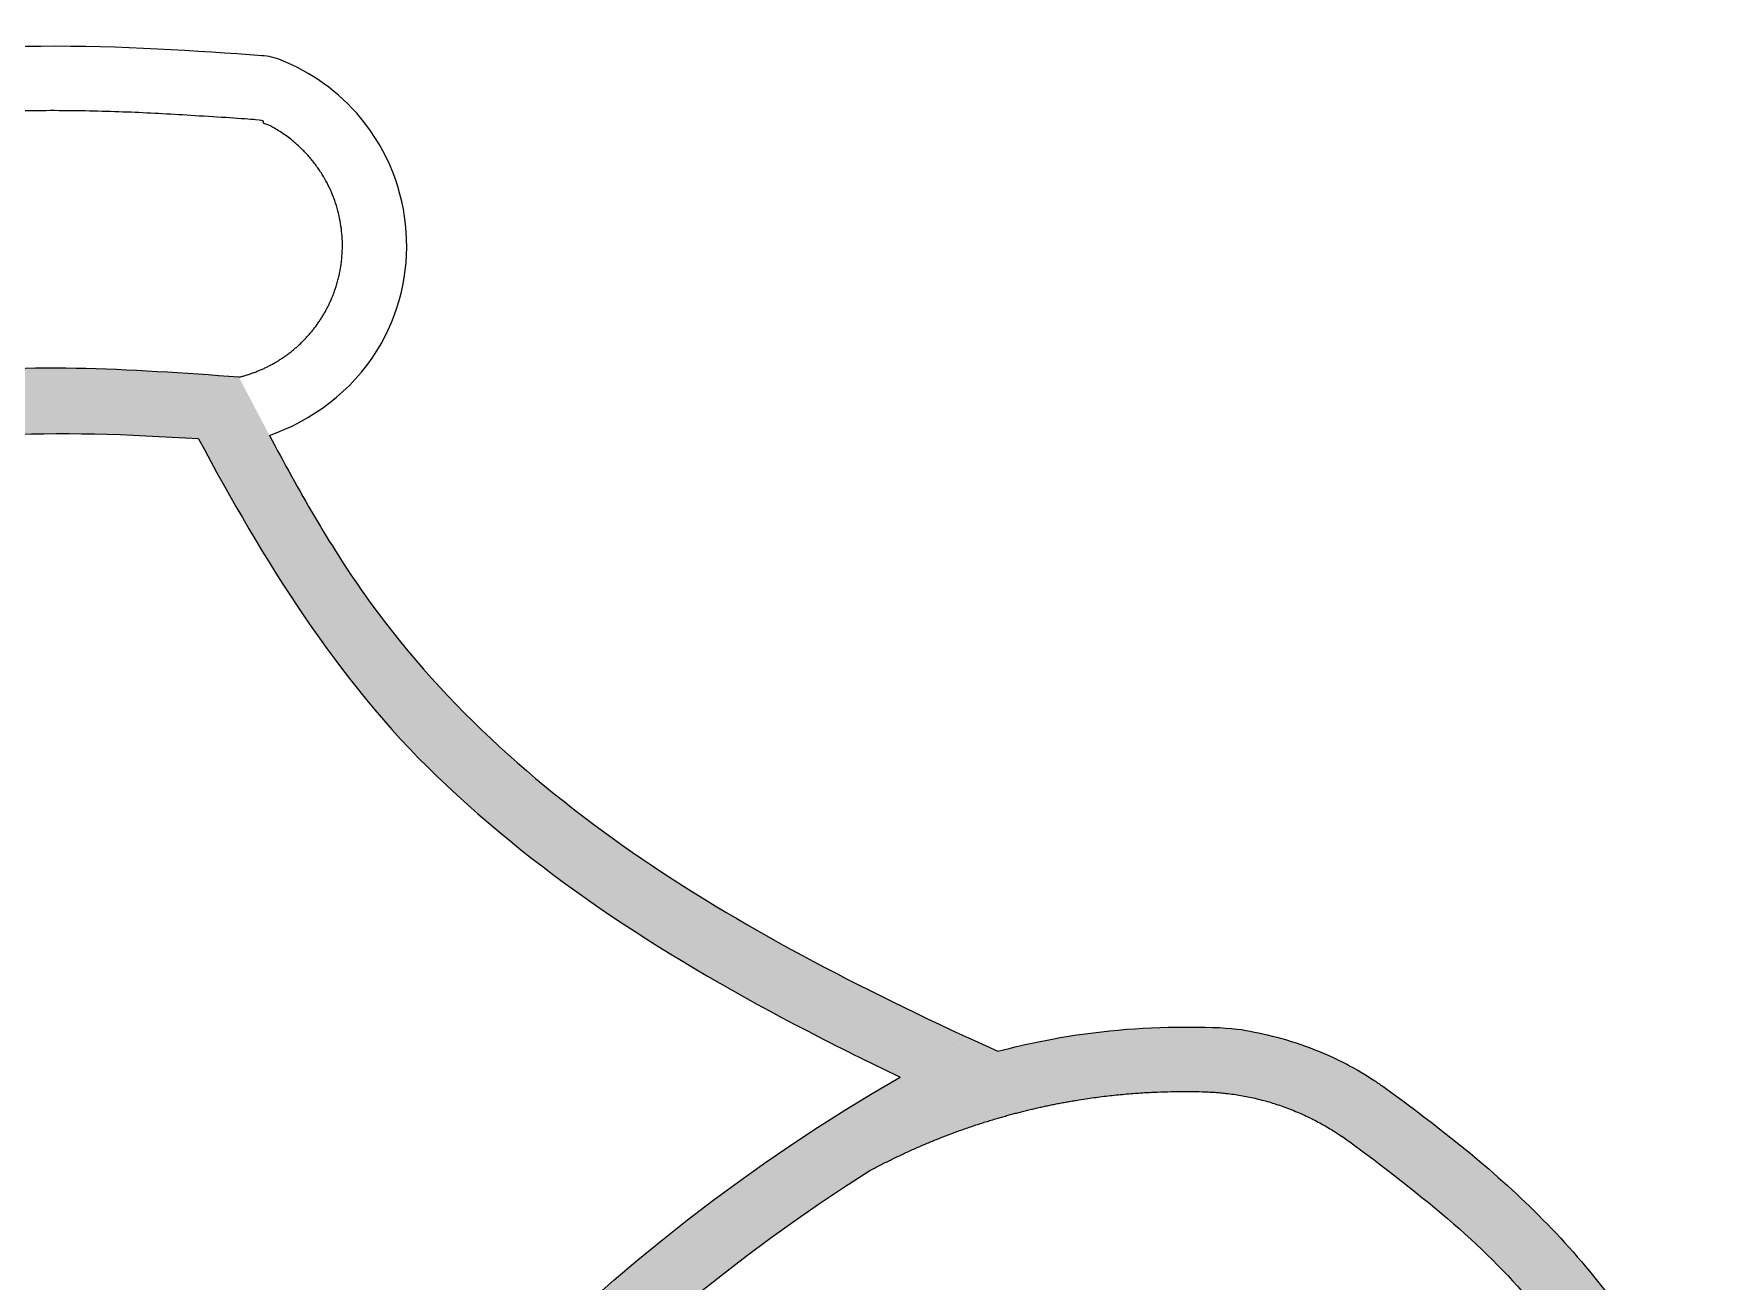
# Model space of a CAD drawing. Header units: inches. Extents: x 0.75 to 8.7, y -12.82 to -2.88.
# Drawn here: x 3.4543 to 3.8639, y -10.9617 to -10.6593 of the extents above; entities that cross this region are included whole.
import ezdxf

# ---------------------------------------------------------------- set-up
doc = ezdxf.new("R2010")
doc.units = ezdxf.units.IN
doc.header["$MEASUREMENT"] = 0
doc.layers.add('ETCH', color=5, linetype='Continuous')

# ---------------------------------------------------------------- blocks, each defined once
blk = doc.blocks.new('Shield_Half')
at = {"layer": 'ETCH', "true_color": 0x939598}
h = blk.add_hatch(color=252, dxfattribs=at)
h.dxf.hatch_style = 1
h.paths.add_polyline_path([(-0.05774923339509996, 1.807242543179029), (-0.0681253341166963, 1.820613817133781), (-0.06907043618063646, 1.820361308925021), (-0.07153869186360051, 1.819712685692855), (-0.07401138020312947, 1.819074086219914), (-0.0764886489544434, 1.818445844631503), (-0.07897064587276059, 1.817828295052934), (-0.0814575187133002, 1.81722177160951), (-0.08394941523128097, 1.81662660842654), (-0.08644648318192116, 1.816043139629331), (-0.08894887032044041, 1.815471699343191), (-0.09145672440205788, 1.814912621693429), (-0.09397019318199229, 1.814366240805351), (-0.09648942441546104, 1.813832890804263), (-0.09901456585768464, 1.813312905815474), (-0.1015457652638805, 1.812806619964292), (-0.1040831703892691, 1.812314367376024), (-0.1066269289890687, 1.811836482175979), (-0.1091771888184976, 1.811373298489459), (-0.1117340976327754, 1.810925150441779), (-0.11429780318712, 1.810492372158241), (-0.116868453236751, 1.810075297764153), (-0.119446195536888, 1.809674261384827), (-0.1220310817468624, 1.809289610104343), (-0.124622709994989, 1.808921752166627), (-0.1272205447388473, 1.808571113841444), (-0.1298240504170254, 1.808238121401121), (-0.1324326914681091, 1.807923201117983), (-0.1350459323306863, 1.807626779264361), (-0.1376632374433444, 1.807349282112581), (-0.1402840712446709, 1.807091135934968), (-0.1429078981732523, 1.806852767003852), (-0.1455341826676766, 1.806634601591557), (-0.1481623891665298, 1.806437065970413), (-0.1507919821084007, 1.806260586412748), (-0.1534224259318755, 1.806105589190887), (-0.1560531850755416, 1.805972500577156), (-0.1586837239779868, 1.805861746843886), (-0.1613135070777969, 1.805773754263402), (-0.1639419988135611, 1.805708949108032), (-0.166568663623865, 1.805667757650103), (-0.1691929659472962, 1.805650606161941), (-0.1718143702224424, 1.805657920915875), (-0.1744323408878912, 1.805690128184231), (-0.1770463423822282, 1.805747654239337), (-0.1796558391440417, 1.805830925353519), (-0.1822602956119193, 1.805940367799106), (-0.1848591762244469, 1.806076407848424), (-0.1874519454202135, 1.806239471773802), (-0.1900380676378046, 1.806429985847563), (-0.1926170073158087, 1.806648376342039), (-0.1951882288928122, 1.806895069529554), (-0.1977511968074031, 1.807170491682438), (-0.2003053754981678, 1.807475069073016), (-0.202850229403694, 1.807809227973616), (-0.2053852229625686, 1.808173394656563), (-0.2079098206133789, 1.808567995394189), (-0.2104234867947126, 1.808993456458818), (-0.2129256859451569, 1.809450204122777), (-0.2154158825032986, 1.809938664658394), (-0.2178935409077245, 1.810459264337997), (-0.2203581255970222, 1.811012429433912), (-0.2228091010097799, 1.811598586218466), (-0.2252459315845838, 1.812218160963987), (-0.227668081760021, 1.812871579942803), (-0.2300750159746787, 1.813559269427239), (-0.232466198667145, 1.814281655689626), (-0.2348410942760069, 1.815039165002286), (-0.2371991672398512, 1.81583222363755), (-0.2395398819972643, 1.816661257867744), (-0.2418627029868352, 1.817526693965196), (-0.2441670946471501, 1.818428958202231), (-0.2464525637778574, 1.819368426575936), (-0.2487191727267457, 1.820344815743944), (-0.2509673746922867, 1.821357378491813), (-0.2531976310124668, 1.822405357944906), (-0.2554104030252713, 1.823487997228583), (-0.2576061520686879, 1.824604539468206), (-0.2597853394807017, 1.825754227789131), (-0.2619484265993002, 1.826936305316727), (-0.2640958747624698, 1.82815001517635), (-0.2662281453081965, 1.829394600493363), (-0.2683456995744677, 1.830669304393125), (-0.2704489988992695, 1.831973370000999), (-0.272538504620587, 1.833306040442346), (-0.2746146780764085, 1.834666558842525), (-0.2766779806047204, 1.8360541683269), (-0.2787288735435087, 1.83746811202083), (-0.2807678182307596, 1.838907633049677), (-0.2827952760044594, 1.840371974538801), (-0.2848117082025956, 1.841860379613565), (-0.2868175761631542, 1.843372091399329), (-0.2888133412241212, 1.844906353021453), (-0.2907994647234831, 1.8464624076053), (-0.2927764079992272, 1.848039498276229), (-0.2947446323893406, 1.849636868159603), (-0.2967045992318074, 1.851253760380782), (-0.2986567698646159, 1.852889418065127), (-0.3006016056257517, 1.854543084338001), (-0.3025395678532021, 1.856214002324762), (-0.3044711178849537, 1.857901415150773), (-0.3063967170589912, 1.859604565941395), (-0.3083168267133036, 1.861322697821988), (-0.3102319081858758, 1.863055053917913), (-0.312142422814695, 1.864800877354533), (-0.3140488319377464, 1.866559411257207), (-0.3159515968930178, 1.868329898751298), (-0.3178511790184957, 1.870111582962165), (-0.3197480396521657, 1.871903707015171), (-0.3216426401320147, 1.873705514035677), (-0.3235354417960297, 1.875516247149041), (-0.325426905982197, 1.877335149480627), (-0.3273174940285024, 1.879161464155796), (-0.3292076672729323, 1.880994434299908), (-0.3310978870534744, 1.882833303038324), (-0.332988614708114, 1.884677313496407), (-0.3348803115748389, 1.886525708799514), (-0.3367734389916341, 1.888377732073012), (-0.3386684582964872, 1.890232626442257), (-0.3405658308273836, 1.892089635032612), (-0.3424660179223116, 1.893948000969437), (-0.344369480919255, 1.895806967378094), (-0.3462766811562035, 1.897665777383946), (-0.3481880799711394, 1.899523674112351), (-0.3501041387020547, 1.901379900688672), (-0.3520253186869309, 1.903233700238268), (-0.3539520812637562, 1.905084315886501), (-0.3558848877705185, 1.906930990758734), (-0.3578241995452025, 1.908772967980324), (-0.3597704777444428, 1.910609490805858), (-0.3617240733544125, 1.912439880991461), (-0.3636850404185838, 1.914263671878658), (-0.3656533834554985, 1.916080432097768), (-0.367629106983701, 1.917889730279117), (-0.3696122155217338, 1.919691135053025), (-0.3716027135881417, 1.921484215049815), (-0.3736006057014674, 1.92326853889981), (-0.3756058963802555, 1.925043675233332), (-0.3776185901430482, 1.926809192680704), (-0.3796386915083891, 1.928564659872246), (-0.3816662049948221, 1.930309645438284), (-0.3837011351208899, 1.932043718009139), (-0.3857434864051377, 1.93376644621513), (-0.387793263366107, 1.935477398686585), (-0.389850470522342, 1.937176144053822), (-0.3919151123923874, 1.938862250947166), (-0.3939871934947847, 1.940535287996939), (-0.396066718348079, 1.942194823833461), (-0.3981536914708133, 1.943840427087059), (-0.4002481173815302, 1.94547166638805), (-0.4023500005987746, 1.947088110366761), (-0.4044593456410883, 1.948689327653512), (-0.4065761570270161, 1.950274886878625), (-0.4087004392751008, 1.951844356672424), (-0.4108321969038871, 1.95339730566523), (-0.4129714344319177, 1.954933302487367), (-0.4151181563777349, 1.956451915769156), (-0.4172723672598844, 1.957952714140919), (-0.4194340715969074, 1.95943526623298), (-0.421603273907349, 1.96089914067566), (-0.4237799787097525, 1.962343906099283), (-0.4259641905226608, 1.963769131134169), (-0.4281559138646176, 1.965174384410642), (-0.4303551532541663, 1.966559234559025), (-0.4325619132098515, 1.967923250209639), (-0.4347761982502143, 1.969265999992805), (-0.4369980128938007, 1.97058705253885), (-0.4392273616591531, 1.971885976478093), (-0.441464249064814, 1.973162340440857), (-0.4437086796293279, 1.974415713057464), (-0.4459606578712392, 1.975645662958238), (-0.4482201883090897, 1.976851758773499), (-0.4504872754614238, 1.97803356913357), (-0.452761923846785, 1.979190662668776), (-0.4550441379837165, 1.980322608009438), (-0.4573339223907613, 1.981428973785874), (-0.4596312815864643, 1.982509328628413), (-0.4619362200893677, 1.983563241167374), (-0.4642487424180151, 1.98459028003308), (-0.4665688530909504, 1.985590013855854), (-0.4688965566267171, 1.986562011266017), (-0.4712318575438585, 1.987505840893892), (-0.4735747603609184, 1.988421071369802), (-0.4759252695964395, 1.989307271324068), (-0.4782833897689658, 1.990164009387014), (-0.4806491253970409, 1.990990854188962), (-0.483022480999209, 1.991787374360234), (-0.4854034610940117, 1.992553138531152), (-0.487792070199994, 1.993287715332039), (-0.4901883128356985, 1.993990673393217), (-0.4925921935196693, 1.994661581345009), (-0.4950037167704502, 1.995300007817738), (-0.4974228871065831, 1.995905521441724), (-0.4998497090466136, 1.996477690847291), (-0.5022841871090833, 1.997016084664761), (-0.5047263258125367, 1.997520271524458), (-0.5071761296755168, 1.997989820056701), (-0.5096336032165678, 1.998424298891817), (-0.512098750954233, 1.998823276660123), (-0.5145715654054626, 1.999186397673383), (-0.5170518940411899, 1.999514220896256), (-0.5195394880609192, 1.99980791237618), (-0.522034096934167, 2.00006864906981), (-0.5245354701304521, 2.000297607933797), (-0.5270433571192905, 2.000495965924796), (-0.5295575073701988, 2.000664899999459), (-0.5320776703526962, 2.000805587114442), (-0.5346035955362978, 2.000919204226396), (-0.537135032390522, 2.001006928291975), (-0.5396717303848853, 2.001069936267832), (-0.5422134389889055, 2.001109405110623), (-0.5447599076720993, 2.001126511776999), (-0.5473108859039839, 2.001122433223612), (-0.5498661231540769, 2.001098346407119), (-0.5524253688918943, 2.00105542828417), (-0.5549883725869549, 2.000994855811421), (-0.5575548837087747, 2.000917805945524), (-0.5601246517268716, 2.000825455643133), (-0.5626974261107622, 2.000718981860901), (-0.5652729563299639, 2.000599561555481), (-0.5678509918539945, 2.000468371683528), (-0.5704312821523696, 2.000326589201695), (-0.5730135766946072, 2.000175391066634), (-0.5755976249502259, 2.000015954234998), (-0.5781831763887402, 1.999849455663443), (-0.5807699804796691, 1.999677072308621), (-0.5833577866925297, 1.999499981127184), (-0.5859463444968385, 1.999319359075789), (-0.5885354033621133, 1.999136383111086), (-0.5911247127578703, 1.99895223018973), (-0.5911579225487249, 1.998888349064481), (-0.5911911323591963, 1.998824467957914), (-0.5912243422089052, 1.998760586888713), (-0.5912575521174697, 1.998696705875562), (-0.5912907621045069, 1.998632824937143), (-0.5913239721896355, 1.998568944092137), (-0.5913571823924739, 1.99850506335923), (-0.5913903927326407, 1.998441182757102), (-0.5914236032297535, 1.998377302304436), (-0.5914568139034313, 1.998313422019919), (-0.5914900247732922, 1.998249541922228), (-0.5915232358589546, 1.998185662030051), (-0.5915564471800372, 1.998121782362068), (-0.5915896587561567, 1.998057902936962), (-0.5916228706069324, 1.997994023773416), (-0.591656082751983, 1.997930144890117), (-0.5916892952109274, 1.997866266305741), (-0.5917225080033823, 1.997802388038975), (-0.5917557211489664, 1.9977385101085), (-0.5917889346672984, 1.997674632533001), (-0.5918221485779975, 1.99761075533116), (-0.59185536290068, 1.997546878521661), (-0.5918885776549656, 1.997483002123183), (-0.5919217928604725, 1.997419126154414), (-0.5919550085368175, 1.997355250634032), (-0.5919882247036208, 1.997291375580724), (-0.5920214413805005, 1.997227501013171), (-0.5920546585870747, 1.997163626950056), (-0.5920878763429611, 1.997099753410063), (-0.5921210946677777, 1.997035880411873), (-0.592154313581144, 1.996972007974169), (-0.5921875331026785, 1.996908136115636), (-0.5922207532519987, 1.996844264854955), (-0.592253974048722, 1.996780394210811), (-0.5922871955124678, 1.996716524201883), (-0.5923204176628549, 1.996652654846857), (-0.5923536405195011, 1.996588786164415), (-0.592386864102024, 1.996524918173241), (-0.592420088430043, 1.996461050892017), (-0.5924533135231762, 1.996397184339425), (-0.5924865394010408, 1.99633331853415), (-0.5925197660832566, 1.996269453494873), (-0.5925529935894414, 1.996205589240277), (-0.5925862219392126, 1.996141725789045), (-0.5926194511521898, 1.996077863159861), (-0.5926526812479906, 1.996014001371408), (-0.5926859122462336, 1.995950140442368), (-0.5927191441665367, 1.995886280391424), (-0.5927523770285195, 1.995822421237258), (-0.5927856108517982, 1.995758562998554), (-0.5928188456559922, 1.995694705693995), (-0.5928520814607205, 1.995630849342263), (-0.5928853182856, 1.995566993962043), (-0.5929185561502504, 1.995503139572016), (-0.5929517950742893, 1.995439286190864), (-0.5929850350773345, 1.995375433837271), (-0.5930182761790048, 1.995311582529921), (-0.5930515183989189, 1.995247732287496), (-0.5930847617566948, 1.995183883128679), (-0.5931180062719505, 1.995120035072152), (-0.5931512519643052, 1.9950561881366), (-0.5931844988533763, 1.994992342340703), (-0.5932177469587816, 1.994928497703146), (-0.5932509963001404, 1.994864654242612), (-0.5932842468970718, 1.994800811977782), (-0.593317498769192, 1.99473697092734), (-0.593350751936121, 1.994673131109971), (-0.5933840064174767, 1.994609292544355), (-0.5934172622328768, 1.994545455249175), (-0.5934505194019395, 1.994481619243114), (-0.593483777944285, 1.994417784544856), (-0.5935170378795291, 1.994353951173086), (-0.5935502992272914, 1.994290119146482), (-0.5935835620071908, 1.99422628848373), (-0.5936168262388439, 1.994162459203512), (-0.5936500919418704, 1.99409863132451), (-0.5936833591358885, 1.994034804865409), (-0.5937166278405153, 1.993970979844891), (-0.5937498980753704, 1.993907156281638), (-0.593783169860072, 1.993843334194334), (-0.5938164432142377, 1.993779513601663), (-0.593849718157486, 1.993715694522304), (-0.593882994709436, 1.993651876974942), (-0.5939162728897052, 1.993588060978263), (-0.5939495527179122, 1.993524246550946), (-0.593982834213675, 1.993460433711673), (-0.5940161173966123, 1.993396622479132), (-0.5940494022863416, 1.993332812872), (-0.5940826889024824, 1.993269004908964), (-0.5941159772646527, 1.993205198608706), (-0.5941492673924698, 1.993141393989909), (-0.5941825593055539, 1.993077591071253), (-0.5942158530235213, 1.993013789871425), (-0.5942491485659911, 1.992949990409105), (-0.5942824459525817, 1.992886192702978), (-0.5943157452029117, 1.992822396771725), (-0.5943490463365988, 1.992758602634031), (-0.5943823493732618, 1.992694810308578), (-0.594415654332519, 1.992631019814047), (-0.5944489612339883, 1.992567231169123), (-0.5944822700972878, 1.992503444392488), (-0.594515580942037, 1.992439659502827), (-0.5945488937878531, 1.992375876518819), (-0.5945822086543542, 1.992312095459151), (-0.59461552556116, 1.992248316342503), (-0.5946488445278875, 1.992184539187559), (-0.594682165574155, 1.992120764013001), (-0.594715488719582, 1.992056990837514), (-0.5947488139837858, 1.991993219679779), (-0.5947821413863847, 1.991929450558479), (-0.5948154709469979, 1.991865683492299), (-0.5948488026852425, 1.991801918499919), (-0.5948821366207371, 1.991738155600022), (-0.594915472773101, 1.991674394811293), (-0.5949488111619514, 1.991610636152414), (-0.5949821518069074, 1.991546879642069), (-0.595015494727587, 1.991483125298938), (-0.5950488399436074, 1.991419373141706), (-0.5950821874745884, 1.991355623189055), (-0.5951155373401482, 1.99129187545967), (-0.5951488895599049, 1.991228129972232), (-0.5951822441534773, 1.991164386745424), (-0.5952156011404814, 1.991100645797928), (-0.5952489605405376, 1.991036907148427), (-0.5952823223732637, 1.990973170815607), (-0.595315686658278, 1.990909436818148), (-0.5953490534151995, 1.990845705174733), (-0.5953824226636453, 1.990781975904047), (-0.5954157944232348, 1.990718249024771), (-0.5954491687135857, 1.990654524555588), (-0.5954825455543156, 1.990590802515181), (-0.5955159249650448, 1.990527082922233), (-0.5955493069653892, 1.990463365795427), (-0.5955826915749691, 1.990399651153447), (-0.5956160788134022, 1.990335939014973), (-0.595649468700306, 1.99027222939869), (-0.5956828612552996, 1.990208522323282), (-0.595716256498001, 1.99014481780743), (-0.5957496544480287, 1.990081115869817), (-0.5957830551250014, 1.990017416529128), (-0.595816458548537, 1.98995371980404), (-0.5958498647382537, 1.989890025713244), (-0.5958832737137687, 1.989826334275417), (-0.5959166854947027, 1.989762645509245), (-0.5959501001006728, 1.989698959433409), (-0.5959835175512964, 1.989635276066592), (-0.5960169378661933, 1.989571595427479), (-0.5960503610649814, 1.98950791753475), (-0.5960837871672782, 1.98944424240709), (-0.5961172161927033, 1.989380570063181), (-0.5961506481608736, 1.989316900521706), (-0.5961840830914085, 1.989253233801348), (-0.5962175210039264, 1.989189569920789), (-0.5962509619180443, 1.989125908898714), (-0.5962844058533818, 1.989062250753806), (-0.5963178528295563, 1.988998595504745), (-0.5963513028661866, 1.988934943170216), (-0.596384755982891, 1.988871293768899), (-0.5964182121992887, 1.988807647319482), (-0.5964516715349961, 1.988744003840644), (-0.5964851340096327, 1.988680363351071), (-0.5965185996428168, 1.988616725869441), (-0.5965520684541659, 1.988553091414441), (-0.5965855404632991, 1.988489460004753), (-0.5966190156898348, 1.988425831659059), (-0.5966524941533908, 1.988362206396043), (-0.5966859758735863, 1.988298584234387), (-0.5967194608700384, 1.988234965192776), (-0.5967529491623651, 1.988171349289889), (-0.5967864407701864, 1.988107736544412), (-0.5968199357131203, 1.988044126975026), (-0.5968534340107836, 1.987980520600416), (-0.5968869356827957, 1.987916917439264), (-0.5969204407487751, 1.987853317510251), (-0.5969539492283387, 1.987789720832064), (-0.596987461141107, 1.987726127423381), (-0.5970209765066974, 1.987662537302889), (-0.597054495344727, 1.987598950489268), (-0.5970880176748157, 1.987535367001202), (-0.5971215435165811, 1.987471786857376), (-0.5971550728896413, 1.98740821007647), (-0.5971886058136153, 1.987344636677166), (-0.5972221423081208, 1.98728106667815), (-0.5972556823927762, 1.987217500098104), (-0.5972892260872005, 1.987153936955711), (-0.5973227734110109, 1.987090377269653), (-0.597356324383826, 1.987026821058613), (-0.5973898790252647, 1.986963268341274), (-0.5974234373549452, 1.98689971913632), (-0.597456999392485, 1.986836173462431), (-0.5974905651575035, 1.986772631338293), (-0.5975241346696181, 1.986709092782588), (-0.5975577079484475, 1.986645557813999), (-0.59759128501361, 1.986582026451208), (-0.5976248658847236, 1.986518498712897), (-0.5976584505814073, 1.986454974617753), (-0.5976920391232792, 1.986391454184455), (-0.5977256315299573, 1.986327937431686), (-0.5977592278210597, 1.986264424378131), (-0.597792828016205, 1.986200915042472), (-0.5978264321350117, 1.986137409443391), (-0.5978600401970979, 1.986073907599573), (-0.5978936522220821, 1.986010409529699), (-0.597927268229582, 1.985946915252453), (-0.5979608882392169, 1.985883424786516), (-0.5979945122706041, 1.985819938150573), (-0.5980281403433625, 1.985756455363306), (-0.5980617724771102, 1.985692976443398), (-0.5980954086914658, 1.985629501409533), (-0.5981290490060469, 1.985566030280392), (-0.5981626934404729, 1.985502563074658), (-0.598196342014361, 1.985439099811016), (-0.5982299947473302, 1.985375640508146), (-0.5982636516589985, 1.985312185184735), (-0.5982973127689841, 1.985248733859461), (-0.5983309780969064, 1.985185286551009), (-0.5983646476623816, 1.985121843278064), (-0.5983983214850301, 1.985058404059306), (-0.5984319995844691, 1.984994968913417), (-0.5984656819803167, 1.984931537859085), (-0.5984993686921922, 1.984868110914988), (-0.5985330597397134, 1.984804688099811), (-0.5985667551424987, 1.984741269432235), (-0.5986004549201653, 1.984677854930947), (-0.5986341590923332, 1.984614444614625), (-0.5986678676786195, 1.984551038501955), (-0.5987015806986435, 1.984487636611619), (-0.5987352981720231, 1.9844242389623), (-0.5987690201183762, 1.984360845572682), (-0.5988027465573214, 1.984297456461444), (-0.5988364775084767, 1.984234071647274), (-0.5988702129914607, 1.984170691148851), (-0.5989039530258924, 1.984107314984859), (-0.5989376976313889, 1.984043943173983), (-0.5989714468275693, 1.983980575734904), (-0.5990052006340512, 1.983917212686304), (-0.5990389590704539, 1.983853854046869), (-0.5990727221563947, 1.983790499835277), (-0.5991064899114931, 1.983727150070216), (-0.5991402623553657, 1.983663804770366), (-0.5991740395076324, 1.98360046395441), (-0.59920782138791, 1.983537127641032), (-0.5992416080158183, 1.983473795848913), (-0.5992753994109754, 1.983410468596739), (-0.5993091955929986, 1.983347145903191), (-0.5993429965815071, 1.983283827786951), (-0.5993768023961183, 1.983220514266703), (-0.599410613056452, 1.98315720536113), (-0.5994444285821254, 1.983093901088915), (-0.5994782489927566, 1.983030601468742), (-0.599512074307964, 1.98296730651929), (-0.5995459045473672, 1.982904016259245), (-0.5995797397305829, 1.98284073070729), (-0.5996135798772304, 1.982777449882107), (-0.599647425006927, 1.982714173802378), (-0.5996812751392921, 1.98265090248679), (-0.5996085985655988, 1.982656486443795), (-0.5995359307007195, 1.982662066720729), (-0.599463271544975, 1.982667643317454), (-0.5993906210986881, 1.982673216233834), (-0.599317979362179, 1.98267878546973), (-0.5992453463357714, 1.982684351025012), (-0.5991727220197842, 1.982689912899539), (-0.5991001064145416, 1.982695471093178), (-0.599027499520365, 1.982701025605792), (-0.5989549013375761, 1.982706576437246), (-0.5988823118664963, 1.9827121235874), (-0.5988097311074467, 1.982717667056126), (-0.5987371590607498, 1.982723206843279), (-0.5986645957267287, 1.982728742948729), (-0.5985920411057029, 1.982734275372338), (-0.5985194951979955, 1.98273980411397), (-0.5984469580039273, 1.982745329173489), (-0.5983744295238211, 1.982750850550759), (-0.598301909757998, 1.982756368245646), (-0.5982293987067813, 1.982761882258012), (-0.5981568963704897, 1.982767392587722), (-0.5980844027494467, 1.982772899234637), (-0.5980119178439756, 1.982778402198626), (-0.5979394416543955, 1.98278390147955), (-0.5978669741810294, 1.982789397077273), (-0.5977945154241997, 1.982794888991661), (-0.5977220653842261, 1.982800377222574), (-0.5976496240614315, 1.982805861769879), (-0.5975771914561392, 1.982811342633443), (-0.5975047675686693, 1.982816819813124), (-0.5974323523993439, 1.98282229330879), (-0.597359945948484, 1.982827763120302), (-0.5972875482164128, 1.982833229247528), (-0.5972151592034507, 1.982838691690327), (-0.5971427789099213, 1.982844150448571), (-0.5970704073361439, 1.982849605522115), (-0.5969980444824419, 1.982855056910826), (-0.5969256903491371, 1.982860504614572), (-0.5968533449365512, 1.982865948633213), (-0.5967810082450042, 1.982871388966613), (-0.59670868027482, 1.982876825614637), (-0.5966363610263206, 1.982882258577153), (-0.5965640504998255, 1.982887687854015), (-0.5964917486956587, 1.982893113445099), (-0.5964194556141398, 1.98289853535026), (-0.596347171255593, 1.982903953569366), (-0.5962748956203394, 1.982909368102282), (-0.5962026287086992, 1.982914778948867), (-0.5961303705209948, 1.98292018610899), (-0.59605812105755, 1.982925589582515), (-0.5959858803186835, 1.982930989369303), (-0.5959136483047187, 1.982936385469219), (-0.5958414250159771, 1.982941777882128), (-0.5957692104527812, 1.982947166607893), (-0.595697004615451, 1.982952551646379), (-0.59562480750431, 1.982957932997449), (-0.5955526191196796, 1.982963310660969), (-0.5954804394618809, 1.9829686846368), (-0.5954082685312363, 1.98297405492481), (-0.5953361063280678, 1.98297942152486), (-0.5952639528526946, 1.982984784436812), (-0.5951918081054428, 1.982990143660536), (-0.5951196720866303, 1.982995499195892), (-0.5950475447965804, 1.983000851042743), (-0.594975426235616, 1.983006199200958), (-0.5949033164040576, 1.983011543670397), (-0.5948312153022268, 1.983016884450923), (-0.5947591229304456, 1.983022221542404), (-0.5946870392890355, 1.983027554944702), (-0.5946149643783194, 1.98303288465768), (-0.5945428981986183, 1.983038210681204), (-0.5944708407502537, 1.983043533015136), (-0.5943987920335472, 1.983048851659342), (-0.5943267520488216, 1.983054166613685), (-0.594254720796398, 1.983059477878029), (-0.5941826982765974, 1.98306478545224), (-0.5941106844897428, 1.983070089336179), (-0.5940386794361561, 1.983075389529711), (-0.5939666831161583, 1.983080686032701), (-0.5938946955300706, 1.983085978845011), (-0.5938227166782157, 1.983091267966509), (-0.5937507465609162, 1.983096553397054), (-0.5936787851784917, 1.983101835136513), (-0.5936068325312656, 1.983107113184751), (-0.5935348886195588, 1.983112387541629), (-0.5934629534436939, 1.983117658207012), (-0.5933910270039919, 1.983122925180766), (-0.5933191093007748, 1.983128188462754), (-0.593247200334365, 1.98313344805284), (-0.5931753001050835, 1.983138703950885), (-0.593103408613251, 1.983143956156759), (-0.5930315258591916, 1.983149204670321), (-0.5929596518432265, 1.983154449491437), (-0.5928877865656763, 1.983159690619971), (-0.592815930026863, 1.983164928055787), (-0.5927440822271093, 1.983170161798749), (-0.592672243166736, 1.983175391848721), (-0.5926004128460653, 1.983180618205567), (-0.5925285912654195, 1.98318584086915), (-0.5924567784251193, 1.983191059839337), (-0.592384974325487, 1.983196275115988), (-0.5923131789668448, 1.98320148669897), (-0.5922413923495138, 1.983206694588148), (-0.5921696144738151, 1.983211898783382), (-0.5920978453400729, 1.983217099284538), (-0.5920260849486061, 1.983222296091482), (-0.5919543332997383, 1.983227489204075), (-0.5918825903937908, 1.983232678622182), (-0.5918108562310849, 1.983237864345667), (-0.5917391308119426, 1.983243046374396), (-0.5916674141366864, 1.98324822470823), (-0.591595706205637, 1.983253399347037), (-0.5915240070191166, 1.983258570290675), (-0.5914523165774472, 1.983263737539014), (-0.5913806348809505, 1.983268901091915), (-0.5913089619299479, 1.983274060949242), (-0.5912372977247617, 1.98327921711086), (-0.5911656422657128, 1.983284369576633), (-0.5910939955531238, 1.983289518346425), (-0.5910223575873164, 1.983294663420097), (-0.590950728368612, 1.983299804797519), (-0.5908791078973321, 1.98330494247855), (-0.5908074961737984, 1.983310076463056), (-0.590735893198334, 1.983315206750901), (-0.59066429897126, 1.98332033334195), (-0.5905927134928972, 1.983325456236064), (-0.5905211367635679, 1.983330575433111), (-0.5904495687835958, 1.983335690932951), (-0.5903780095532993, 1.983340802735451), (-0.5903064590730014, 1.983345910840475), (-0.5902349173430261, 1.983351015247885), (-0.5901633843636924, 1.983356115957545), (-0.5900918601353222, 1.983361212969322), (-0.5900203446582388, 1.983366306283078), (-0.5899488379324298, 1.983371395896613), (-0.5898773399562205, 1.983376481797444), (-0.5898058507274175, 1.983381563969877), (-0.5897343702438294, 1.983386642398225), (-0.5896628985032626, 1.983391717066796), (-0.5895914355035252, 1.983396787959903), (-0.5895199812424239, 1.983401855061852), (-0.5894485357177675, 1.983406918356957), (-0.5893770989273603, 1.983411977829523), (-0.5893056708690132, 1.983417033463867), (-0.5892342515405318, 1.983422085244293), (-0.5891628409397232, 1.983427133155113), (-0.5890914390643949, 1.983432177180635), (-0.5890200459123554, 1.983437217305172), (-0.5889486614814108, 1.983442253513032), (-0.5888772857693687, 1.983447285788525), (-0.5888059187740367, 1.983452314115961), (-0.5887345604932221, 1.983457338479653), (-0.5886632109247332, 1.983462358863909), (-0.588591870066375, 1.983467375253035), (-0.5885205379159575, 1.983472387631346), (-0.588449214471285, 1.983477395983149), (-0.5883778997301685, 1.983482400292757), (-0.5883065936904122, 1.983487400544475), (-0.5882352963498265, 1.98349239672262), (-0.5881640077062151, 1.983497388811495), (-0.5880927277573882, 1.983502376795414), (-0.5880214565011519, 1.983507360658685), (-0.5879501939353151, 1.983512340385621), (-0.5878789400576836, 1.983517315960528), (-0.5878076948660644, 1.983522287367718), (-0.5877364583582656, 1.983527254591499), (-0.5876652305320955, 1.983532217616185), (-0.5875940113853608, 1.983537176426085), (-0.5875228009158673, 1.983542131005502), (-0.5874515991214233, 1.983547081338754), (-0.5873804059998382, 1.98355202741015), (-0.5873092215489173, 1.983556969203998), (-0.5872380457664672, 1.983561906704606), (-0.5871668786502964, 1.983566839896287), (-0.5870957201982137, 1.983571768763351), (-0.5870245704080244, 1.983576693290107), (-0.5869534292775356, 1.983581613460863), (-0.5868822968045566, 1.983586529259934), (-0.5868111729868941, 1.983591440671627), (-0.5867400578223538, 1.983596347680249), (-0.5866689513087446, 1.983601250270113), (-0.586597853443874, 1.983606148425531), (-0.5865267642255487, 1.983611042130811), (-0.5864556836515762, 1.98361593137026), (-0.586384611719764, 1.983620816128191), (-0.5863135484279196, 1.983625696388915), (-0.5862424937738497, 1.983630572136741), (-0.5861714477553623, 1.983635443355976), (-0.586100410370265, 1.983640310030932), (-0.5860293816163642, 1.983645172145922), (-0.5859583614914681, 1.983650029685252), (-0.5858873499933832, 1.983654882633232), (-0.585816347119918, 1.983659730974173), (-0.5857453528688796, 1.983664574692387), (-0.5856743672380746, 1.983669413772182), (-0.5856033902253106, 1.983674248197866), (-0.585532421828395, 1.983679077953752), (-0.5854614620451359, 1.983683903024148), (-0.5853905108733395, 1.983688723393366), (-0.5853195683108141, 1.983693539045714), (-0.5852486343553664, 1.983698349965503), (-0.5851777090048045, 1.983703156137041), (-0.5851067922569348, 1.983707957544642), (-0.5850358841095655, 1.983712754172613), (-0.5849649845605036, 1.983717546005264), (-0.5848940936075566, 1.983722333026904), (-0.5848232112485316, 1.983727115221846), (-0.5847523374812362, 1.983731892574398), (-0.5846814723034774, 1.98373666506887), (-0.5846106157130628, 1.983741432689572), (-0.5845397677077999, 1.983746195420814), (-0.5844689282854962, 1.983750953246906), (-0.5843980974439589, 1.983755706152158), (-0.5843272751809949, 1.98376045412088), (-0.5842564614944119, 1.983765197137383), (-0.5841856563820174, 1.983769935185975), (-0.5841148598416184, 1.983774668250966), (-0.5840440718710225, 1.983779396316667), (-0.5839732924680376, 1.983784119367388), (-0.5839025216304701, 1.983788837387439), (-0.5838317593561277, 1.983793550361129), (-0.5837610056428182, 1.983798258272768), (-0.583690260488348, 1.983802961106667), (-0.5836195238905257, 1.983807658847135), (-0.5835487958471575, 1.983812351478482), (-0.5834780763560516, 1.983817038985019), (-0.5834073654150149, 1.983821721351055), (-0.5833366630218548, 1.9838263985609), (-0.5832659691743789, 1.983831070598865), (-0.5831952838703942, 1.983835737449258), (-0.5831246071077087, 1.98384039909639), (-0.5830539388841287, 1.983845055524571), (-0.5829832791974625, 1.983849706718111), (-0.5829126280455172, 1.98385435266132), (-0.5828419854261, 1.983858993338507), (-0.5827713513370187, 1.983863628733983), (-0.5827007257760797, 1.983868258832058), (-0.5826301087410917, 1.983872883617041), (-0.5825595002298609, 1.983877503073243), (-0.5824889002401954, 1.983882117184972), (-0.5824183087699017, 1.983886725936542), (-0.5823477258167875, 1.983891329312258), (-0.5822771513786615, 1.983895927296434), (-0.5822065854533287, 1.983900519873377), (-0.5821360280385992, 1.983905107027399), (-0.5820654791322779, 1.983909688742808), (-0.5819949387321723, 1.983914265003916), (-0.5819244068360918, 1.983918835795032), (-0.5818538834418425, 1.983923401100466), (-0.5817833685472316, 1.983927960904528), (-0.5817128621500665, 1.983932515191527), (-0.5816423642481543, 1.983937063945775), (-0.5815718748393031, 1.98394160715158), (-0.5815013939213207, 1.983946144793252), (-0.5814309214920126, 1.983950676855104), (-0.5813604575491875, 1.98395520332144), (-0.5789960420122737, 1.98410403937619), (-0.5766411357233308, 1.984245934734056), (-0.5742956553239993, 1.984380292900919), (-0.5719595174559178, 1.98450651738265), (-0.5696326387607296, 1.984624011685127), (-0.5673149358800718, 1.984732179314223), (-0.5650063254555873, 1.984830423775816), (-0.5627067241289145, 1.984918148575777), (-0.5604160485416951, 1.984994757219986), (-0.5581342153355702, 1.985059653214317), (-0.5558611411521777, 1.985112240064643), (-0.5535967426331587, 1.985151921276841), (-0.551340936420154, 1.985178100356784), (-0.5490936391548047, 1.985190180810352), (-0.5468547674787487, 1.985187566143416), (-0.5446242380336281, 1.985169659861851), (-0.5424019674610836, 1.985135865471536), (-0.5401878724027545, 1.985085586478344), (-0.5379818695002809, 1.985018226388149), (-0.5357838753953041, 1.98493318870683), (-0.5335938067294634, 1.984829876940258), (-0.5314115801444013, 1.984707694594311), (-0.5292371122817556, 1.984566045174864), (-0.5270703197831672, 1.98440433218779), (-0.5249111192902767, 1.984221959138967), (-0.5227594274447243, 1.984018329534268), (-0.5206151608881506, 1.98379284687957), (-0.5184782362621956, 1.983544914680747), (-0.5163485702084998, 1.983273936443676), (-0.514226079368703, 1.982979315674231), (-0.5121106803844464, 1.982660455878286), (-0.5100022898973697, 1.982316760561719), (-0.5079008245491137, 1.981947633230403), (-0.505806200981318, 1.981552477390214), (-0.5037183358356234, 1.981130696547028), (-0.5016371457536697, 1.98068169420672), (-0.4995625473770984, 1.980204873875163), (-0.4974944573475488, 1.979699639058236), (-0.4954327923066613, 1.979165393261812), (-0.4933774688960759, 1.978601539991764), (-0.4913284037574339, 1.978007482753974), (-0.489285513532375, 1.97738262505431), (-0.4872487148625391, 1.976726370398652), (-0.485217705054354, 1.97603869781473), (-0.4831904613280917, 1.975324496716122), (-0.4811665379762644, 1.974585256234225), (-0.4791459678525336, 1.973821280835671), (-0.4771287838105636, 1.973032874987094), (-0.4751150187040145, 1.972220343155128), (-0.4731047053865489, 1.971383989806404), (-0.4710978767118297, 1.970524119407556), (-0.4690945655335179, 1.969641036425216), (-0.4670948047052761, 1.968735045326017), (-0.4650986270807658, 1.967806450576593), (-0.4631060655136503, 1.966855556643577), (-0.4611171528575904, 1.965882667993601), (-0.4591319219662493, 1.964888089093299), (-0.4571504056932882, 1.963872124409304), (-0.4551726368923692, 1.962835078408249), (-0.453198648417156, 1.961777255556767), (-0.4512284731213079, 1.960698960321489), (-0.4492621438584892, 1.959600497169051), (-0.4472996934823614, 1.958482170566084), (-0.4453411548465862, 1.957344284979222), (-0.443386560804826, 1.956187144875097), (-0.4414359442107427, 1.955011054720343), (-0.4394893379179985, 1.953816318981593), (-0.4375467747802562, 1.952603242125479), (-0.4356082876511769, 1.951372128618635), (-0.4336739093844222, 1.950123282927693), (-0.4317436728336563, 1.948857009519289), (-0.4298176108525391, 1.947573612860051), (-0.4278957562947334, 1.946273397416616), (-0.4259781420139026, 1.944956667655616), (-0.4240648008637065, 1.943623728043682), (-0.4221557656978088, 1.942274883047451), (-0.4202510693698707, 1.940910437133551), (-0.4183507447335555, 1.939530694768621), (-0.4164548246425239, 1.938135960419288), (-0.4145633419504389, 1.936726538552188), (-0.4126763295109619, 1.935302733633955), (-0.4107938201777555, 1.933864850131219), (-0.408915846804482, 1.932413192510617), (-0.4070424422448031, 1.930948065238777), (-0.4051736393523808, 1.929469772782336), (-0.4033094709808767, 1.927978619607925), (-0.401449969983954, 1.926474910182178), (-0.3995951692152748, 1.92495894897173), (-0.3977451015284998, 1.923431040443208), (-0.3958997997772928, 1.921891489063251), (-0.394059349599619, 1.920340558510536), (-0.3922256982316501, 1.918777053743236), (-0.3903995358339847, 1.917200694490523), (-0.3885804790038141, 1.915612020486417), (-0.3867681443383288, 1.914011571464937), (-0.3849621484347185, 1.912399887160099), (-0.3831621078901737, 1.910777507305927), (-0.381367639301887, 1.909144971636437), (-0.3795783592670481, 1.907502819885649), (-0.3777938843828483, 1.905851591787584), (-0.3760138312464765, 1.904191827076258), (-0.3742378164551243, 1.902524065485693), (-0.3724654566059842, 1.900848846749907), (-0.3706963682962447, 1.899166710602918), (-0.368930168123097, 1.897478196778748), (-0.3671664726837318, 1.895783845011411), (-0.3654048985753398, 1.894084195034932), (-0.3636450623951126, 1.892379786583328), (-0.36188658074024, 1.890671159390618), (-0.3601290702079134, 1.888958853190823), (-0.3583721473953219, 1.887243407717957), (-0.3566154288996577, 1.885525362706044), (-0.354858531318111, 1.883805257889102), (-0.3531010712478722, 1.882083633001149), (-0.3513426652861327, 1.880361027776205), (-0.349582930030083, 1.878637981948289), (-0.3478214820769132, 1.876915035251423), (-0.3460579380238151, 1.875192727419622), (-0.3442919144679788, 1.873471598186907), (-0.3425230280065952, 1.871752187287298), (-0.3407508952368543, 1.870035034454811), (-0.3389751327559472, 1.868320679423469), (-0.3371953571610642, 1.866609661927289), (-0.3354111850493977, 1.864902521700292), (-0.3336222330181364, 1.863199798476495), (-0.3318281176644713, 1.861502031989916), (-0.3300284555855946, 1.859809761974579), (-0.3282228633786954, 1.8581235281645), (-0.3264109576409648, 1.856443870293699), (-0.324592354969595, 1.854771328096194), (-0.3227666719617739, 1.853106441306005), (-0.3209335252146941, 1.851449749657151), (-0.3190925313255462, 1.849801792883652), (-0.3172433068915201, 1.848163110719526), (-0.315385468509807, 1.846534242898794), (-0.3135186327775976, 1.844915729155472), (-0.311642416292083, 1.843308109223582), (-0.3097564356504536, 1.841711922837143), (-0.3078603074498991, 1.840127709730173), (-0.3059536482876117, 1.838556009636691), (-0.3040360747607815, 1.836997362290719), (-0.302107203466599, 1.83545230742627), (-0.3001666510022551, 1.833921384777371), (-0.2982140339649408, 1.832405134078035), (-0.2962489689518462, 1.830904095062285), (-0.2942710725601616, 1.829418807464139), (-0.2922799613870795, 1.827949811017614), (-0.2902751516142672, 1.826497780573962), (-0.2882514952793698, 1.825069798217941), (-0.2862065737019828, 1.823669658320478), (-0.2841408072503357, 1.82229740374753), (-0.2820546162926618, 1.820953077365055), (-0.2799484211971919, 1.819636722039013), (-0.2778226423321555, 1.818348380635362), (-0.2756777000657866, 1.817088096020061), (-0.2735140147663135, 1.815855911059071), (-0.2713320068019689, 1.814651868618346), (-0.2691320965409836, 1.813476011563848), (-0.266914704351588, 1.812328382761535), (-0.2646802506020145, 1.811209025077366), (-0.2624291556604943, 1.810117981377302), (-0.2601618398952574, 1.809055294527298), (-0.2578787236745357, 1.808021007393313), (-0.2555802273665608, 1.807015162841309), (-0.2532667713395629, 1.806037803737242), (-0.2509387759617736, 1.805088972947072), (-0.2485966616014244, 1.804168713336759), (-0.2462408486267464, 1.80327706777226), (-0.2438717574059694, 1.802414079119532), (-0.2414898083073274, 1.801579790244539), (-0.239095421699048, 1.800774244013235), (-0.2366890179493653, 1.799997483291582), (-0.2342710174265088, 1.799249550945536), (-0.2318418404987108, 1.798530489841058), (-0.2294019075342018, 1.797840342844106), (-0.2269516389012134, 1.797179152820639), (-0.2244914549679753, 1.796546962636614), (-0.222021776102721, 1.795943815157994), (-0.2195430226736796, 1.795369753250733), (-0.2170556150490839, 1.794824819780793), (-0.2145599735971633, 1.794309057614132), (-0.2120565186861505, 1.793822509616708), (-0.2095456706842764, 1.79336521865448), (-0.207027849959772, 1.792937227593408), (-0.204503476880868, 1.79253857929945), (-0.2019729718157963, 1.792169316638565), (-0.1994367551327874, 1.791829482476712), (-0.1968952472000725, 1.791519119679847), (-0.1943488683858829, 1.791238271113934), (-0.1917980390584506, 1.790986979644928), (-0.1892431795860059, 1.790765288138788), (-0.1866847103367797, 1.790573239461476), (-0.1841230516790033, 1.790410876478946), (-0.1815586239809082, 1.79027824205716), (-0.1789918476107264, 1.790175379062075), (-0.1764232346961765, 1.790102137408637), (-0.1738554025467667, 1.790053690595322), (-0.1712894914156742, 1.790027680652248), (-0.1687256343131369, 1.790023771583575), (-0.1661639642493853, 1.790041627393454), (-0.1636046142346554, 1.790080912086041), (-0.1610477172791795, 1.790141289665492), (-0.1584934063931929, 1.790222424135957), (-0.1559418145869285, 1.790323979501593), (-0.1533930748706211, 1.790445619766556), (-0.1508473202545049, 1.790587008935001), (-0.1483046837488118, 1.790747811011077), (-0.1457652983637789, 1.790927689998946), (-0.1432292971096376, 1.791126309902759), (-0.1406968129966235, 1.79134333472667), (-0.1381679790349697, 1.791578428474836), (-0.1356429282349105, 1.791831255151408), (-0.1331217936066791, 1.792101478760543), (-0.1306047081605097, 1.792388763306395), (-0.1280918049066377, 1.79269277279312), (-0.1255832168552962, 1.793013171224871), (-0.1230790770167172, 1.793349622605802), (-0.1205795184011369, 1.793701790940068), (-0.1180846740187902, 1.794069340231827), (-0.1155946768799088, 1.794451934485227), (-0.113109659994727, 1.79484923770443), (-0.1106297563734797, 1.795260913893586), (-0.1081550990264004, 1.795686627056849), (-0.105685820963723, 1.796126041198375), (-0.1032220551956815, 1.796578820322321), (-0.1007639347325098, 1.797044628432838), (-0.09831159258444178, 1.797523129534082), (-0.09586516176171145, 1.798013987630207), (-0.09342477527455317, 1.798516866725368), (-0.09099056613320045, 1.79903143082372), (-0.0885626673478872, 1.799557343929417), (-0.08614121192884738, 1.800094270046614), (-0.08372633288631581, 1.800641873179466), (-0.08131816323052554, 1.801199817332126), (-0.07891683597171051, 1.801767766508751), (-0.07652248412010554, 1.802345384713493), (-0.07413524068594368, 1.802932335950507), (-0.07175523867945888, 1.803528284223949), (-0.0693826111108855, 1.804132893537973), (-0.0670174909904575, 1.804745827896734), (-0.06466001132840837, 1.805366751304386), (-0.06231030513497338, 1.805995327765084), (-0.05996850542038468, 1.806631221282982)])
h = blk.add_hatch(color=252, dxfattribs=at)
h.dxf.hatch_style = 1
edge = h.paths.add_edge_path()
edge.add_spline(control_points=[(-0.599681275139293, 1.982650902486791), (-0.6063981619264416, 1.970097369917997), (-0.6439996124563012, 1.904308109280874), (-0.709947765333987, 1.865513963883624), (-0.7684494844453962, 1.838578589296538)], knot_values=[0.0182164948591205, 0.0182164948591205, 0.0182164948591205, 0.0182164948591205, 0.06057314321327234, 0.2453040653124952, 0.2453040653124952, 0.2453040653124952, 0.2453040653124952], degree=3, periodic=0)
edge.add_arc((-0.9758377528956013, 1.439659837363036), 0.4496065663832732, 60.06248133842848, 62.53116301007799, ccw=False)
edge.add_spline(control_points=[(-0.7514592140219523, 1.829275463112163), (-0.7438786158486819, 1.832880646319387), (-0.7363695104410266, 1.836588491965279), (-0.6961070281059487, 1.857462943046152), (-0.6651754546935411, 1.877118871666806), (-0.615062978777865, 1.925348626069682), (-0.5968604528095742, 1.954884453000482), (-0.5813604575487181, 1.983955203321469)], knot_values=[0.008653703951723185, 0.008653703951723185, 0.008653703951723185, 0.008653703951723185, 0.03240673297926255, 0.03240673297926255, 0.1377440761300071, 0.1377440761300071, 0.2344277153290284, 0.2344277153290284, 0.2344277153290284, 0.2344277153290284], degree=3, periodic=0)
edge.add_spline(control_points=[(-0.581360457549188, 1.98395520332144), (-0.5842240955610642, 1.98377135164071), (-0.587108754962617, 1.983573597173425), (-0.5900150981411305, 1.983366679817596), (-0.5932109808190331, 1.98313914867188), (-0.5964330828999387, 1.982900538023371), (-0.5996812751392921, 1.98265090248679)], knot_values=[-0.009442349170840547, -0.009442349170840547, -0.009442349170840547, -0.009442349170840547, -0.000855454760867241, -0.000855454760867241, -0.000855454760867241, 0.008586894409973306, 0.008586894409973306, 0.008586894409973306, 0.008586894409973306], degree=3, periodic=0)
h = blk.add_hatch(color=252, dxfattribs=at)
h.dxf.hatch_style = 1
edge = h.paths.add_edge_path()
edge.add_spline(control_points=[(-0.7364333093949802, 1.505079942910506), (-0.7401179587318913, 1.508370417439606), (-0.7745648177537472, 1.537149133008562), (-0.8389957516313391, 1.575752554696486), (-0.9141364473579578, 1.637794503050905), (-0.9437797720212426, 1.72472403685415), (-0.9028137863735544, 1.781426424071864), (-0.870642950623056, 1.806201964322942), (-0.8599401605973975, 1.813916989981476)], knot_values=[1.120415609295715, 1.120415609295715, 1.120415609295715, 1.120415609295715, 1.134491436565893, 1.247776950288218, 1.35406447966625, 1.418711443927954, 1.500760244089147, 1.540681667094278, 1.540681667094278, 1.540681667094278, 1.540681667094278], weights=[1, 1, 1, 1, 1, 1, 1, 1, 1], degree=3, periodic=0)
edge.add_spline(control_points=[(-0.8599401605973975, 1.813916989981476), (-0.8497729910262555, 1.821245917665565), (-0.8379086361267203, 1.825285917777549), (-0.825381645941885, 1.825684709698261)], knot_values=[0.5276618018249519, 0.5276618018249519, 0.5276618018249519, 0.5276618018249519, 1.120415609295715, 1.120415609295715, 1.120415609295715, 1.120415609295715], weights=[1, 0.9709339431191141, 0.9709339431191141, 1], degree=3, periodic=0)
edge.add_spline(control_points=[(-0.825381645941885, 1.825684709698261), (-0.8169844274252305, 1.825952031924231), (-0.8085713806394565, 1.825561913463938), (-0.8001949794634835, 1.824507127627999)], knot_values=[0.3700547316647984, 0.3700547316647984, 0.3700547316647984, 0.3700547316647984, 0.5276618018249519, 0.5276618018249519, 0.5276618018249519, 0.5276618018249519], weights=[1, 0.9931098370820852, 0.9882776938780533, 0.985503570387904], degree=3, periodic=0)
edge.add_spline(control_points=[(-0.8001949794634817, 1.824507127628001), (-0.7917905418682643, 1.82812037300322), (-0.7834329259956072, 1.831778207614278), (-0.7751607442240394, 1.835517402779237)], knot_values=[0.2523466479275643, 0.2523466479275643, 0.2523466479275643, 0.2523466479275643, 0.2783124131708637, 0.2783124131708637, 0.2783124131708637, 0.2783124131708637], degree=3, periodic=0)
edge.add_spline(control_points=[(-0.7751607441981552, 1.835517402720394), (-0.7788360750539227, 1.836492738075902), (-0.7825445472217822, 1.837349587227838), (-0.7969069790508359, 1.840171864284725), (-0.8077119103832331, 1.841268891141737), (-0.8328335670176465, 1.841532764308303), (-0.835330139691651, 1.84069408689584), (-0.8479008653901716, 1.837678818826546), (-0.8540311701258609, 1.835370852142811), (-0.8619861767485695, 1.831191149481385), (-0.8641747782258564, 1.829900117497253), (-0.8670174877813888, 1.828032949317919), (-0.8677421560608969, 1.827539229252708), (-0.8693627456761157, 1.826394893536008), (-0.8847843054894922, 1.815357930461192), (-0.9081953989929361, 1.794535750337794), (-0.9196117907024384, 1.782347271761362), (-0.9430931466868437, 1.747087923115487), (-0.9510209529778615, 1.719842956373115), (-0.9423086659677253, 1.668359125938681), (-0.9294700873703534, 1.645168636370956), (-0.899280622178591, 1.6068720233937), (-0.8812688404614004, 1.591176602171342), (-0.8262430778425309, 1.549453595566943), (-0.789209694668374, 1.528603450051913), (-0.7510360111941705, 1.497127164090965), (-0.7474924987822473, 1.494035855116788), (-0.7441730564431142, 1.490914086667919)], knot_values=[0.2372386631440315, 0.2372386631440315, 0.2372386631440315, 0.2372386631440315, 0.3015900482367059, 0.3015900482367059, 0.4849530010136857, 0.4849530010136857, 0.731868619603985, 0.731868619603985, 0.9787842381942842, 0.9787842381942842, 1.076490677502902, 1.076490677502902, 1.110524379022837, 1.110524379022837, 1.153688219035672, 1.153688219035672, 1.196852059048507, 1.196852059048507, 1.26353176465819, 1.26353176465819, 1.330211470267873, 1.330211470267873, 1.396891175877556, 1.396891175877556, 1.530250587096922, 1.530250587096922, 1.544497151695554, 1.544497151695554, 1.544497151695554, 1.544497151695554], degree=3, periodic=0)
edge.add_spline(control_points=[(-0.7441730564430991, 1.490914086667903), (-0.7413864744679546, 1.495397689344781), (-0.7388556030532003, 1.500176204457279), (-0.7364333093949655, 1.505079942910498)], knot_values=[0.01181207644601661, 0.01181207644601661, 0.01181207644601661, 0.01181207644601661, 0.02781852180606579, 0.02781852180606579, 0.02781852180606579, 0.02781852180606579], degree=3, periodic=0)
h = blk.add_hatch(color=252, dxfattribs=at)
h.dxf.hatch_style = 1
edge = h.paths.add_edge_path()
edge.add_line((-0.6914495798029581, 0.4480225273587868), (-0.90710336524422, 0.7031234056949014))
edge.add_arc((-1.371359194972779, 1.408970906692488), 0.8448397304231684, 303.3340486945082, 360.8322312875957)
edge.add_arc((-0.975837752895603, 1.439659837363036), 0.4496065663832732, 357.6522490696323, 422.531163010078)
edge.add_spline(control_points=[(-0.7684494844453962, 1.838578589296539), (-0.7789027700826798, 1.833765685187347), (-0.7895110424757794, 1.829100377976116), (-0.8001949794634817, 1.824507127628001)], knot_values=[0.2453040653124962, 0.2453040653124962, 0.2453040653124962, 0.2453040653124962, 0.2783124131708637, 0.2783124131708637, 0.2783124131708637, 0.2783124131708637], degree=3, periodic=0)
edge.add_arc((-0.8202692090798029, 1.665091069092073), 0.1606749962309593, 61.590579082591205, 82.82289041960468, ccw=False)
edge.add_arc((-0.9758377528956537, 1.439659837361723), 0.4339815663832778, -2.4047729075754773, 57.68224999225981, ccw=False)
edge.add_arc((-1.371359194972779, 1.408970906692489), 0.8292147304231688, -57.885252272388186, 0.8623248468139195, ccw=False)
edge.add_line((-0.930534872641239, 0.7066383743463742), (-0.694949273443354, 0.4279597823812473))
edge.add_line((-0.694949273443354, 0.4279597823812473), (-0.5435849253927416, 0.5153500294739812))
edge.add_arc((-0.2487898293111952, 0.5286536411903011), 0.295095128320389, 182.5839099555769, 259.2336749328655)
edge.add_arc((-0.3823901973033297, -0.1739472731745151), 0.4200951283203949, 24.460536356262594, 79.2336749328656, ccw=False)
edge.add_line((0, 0), (0.001244932727990644, 0))
edge.add_line((0.001244932727990644, 0), (0.001244932727990644, 0.03263471352663228))
edge.add_arc((-0.3823901973033306, -0.1739472731745151), 0.4357201283203952, 28.30182375589269, 79.23367493286554)
edge.add_arc((-0.2487898293111956, 0.5286536411903011), 0.2794701283203883, 177.1731620384952, 259.2336749328656, ccw=False)
edge.add_line((-0.527919883290715, 0.5424364416606284), (-0.6914495798029581, 0.4480225273587868))
at = {"layer": 'ETCH'}
for points in [[(0.001244932727990644, 0.03263471352663228, 0.2259643389800996), (-0.3009959543803271, 0.2541029662162986, -0.3741856562264698), (-0.527919883290715, 0.5424364416606284), (-0.6914495798029581, 0.4480225273587868), (-0.90710336524422, 0.7031234056949014, 0.256282864632077), (-0.5266085854388405, 1.421241921056879, 0.2792531445182058), (-0.7514592140219518, 1.829275463112162, 0.2792531445182058)], [(0, 0, 0.2436495564987572), (-0.3039147661657142, 0.2387530097746176, -0.3475019930472649), (-0.5435849253927416, 0.5153500294739812), (-0.694949273443354, 0.4279597823812473), (-0.930534872641239, 0.7066383743463742, 0.262100622711632), (-0.5422383774708739, 1.421450455391866, 0.2683562047748344), (-0.7438250525444903, 1.806416032723498)]]:
    blk.add_lwpolyline(points, format="xyb", dxfattribs=at)
at = {"layer": 'ETCH', "extrusion": (0, 0, -1)}
blk.add_arc((0.595563171224831, 2.061294431678263), 0.015625, 68.26909077720568, 85.9276931984974, dxfattribs=at)
at = {"layer": 'ETCH'}
for points, knots in [([(-0.5966727858415717, 2.076879982050396), (-0.565364605832793, 2.079108970654058), (-0.5234583498153271, 2.082193314144072), (-0.4392995805335898, 2.062593440682358), (-0.4030398244656004, 2.043315651144058), (-0.3600560467512119, 2.013287262678072), (-0.3494011132814494, 2.005018732577362), (-0.3392590491626981, 1.996591608546892)], [2.525191146485417, 2.525191146485417, 2.525191146485417, 2.525191146485417, 2.617778337475976, 2.617778337475976, 2.710365528466534, 2.710365528466534, 2.742888694015486, 2.742888694015486, 2.742888694015486, 2.742888694015486]), ([(-0.5985129189472085, 1.984842601313217), (-0.6086393459832058, 1.988266350535222), (-0.6185549637485939, 1.995594950016282), (-0.6354918824933833, 2.022949870926715), (-0.6339287664909143, 2.045776195419602), (-0.6153507588604219, 2.068180296092392), (-0.608404972219807, 2.072996405859278), (-0.601348295294589, 2.075809009333073)], [0.08440235344061506, 0.08440235344061506, 0.08440235344061506, 0.08440235344061506, 0.7745998387858406, 0.7745998387858406, 2.021748434844868, 2.021748434844868, 2.525191146485417, 2.525191146485417, 2.525191146485417, 2.525191146485417]), ([(-0.5911247127578703, 1.99895223018973), (-0.5646649725901574, 2.000836033696452), (-0.4782379982772271, 2.006989209663192), (-0.3623861413496252, 1.921756400867294), (-0.2603064190591553, 1.803640511269759), (-0.1432175203873003, 1.803126789492204), (-0.08491464457352649, 1.816135210513743), (-0.0681245238419339, 1.820612772964498)], [0, 0, 0, 0, 0.07817624450382255, 0.2553515730988824, 0.4019842959496724, 0.5277324126212032, 0.57985344836607, 0.57985344836607, 0.57985344836607, 0.57985344836607]), ([(-0.5985129189472085, 1.984842601313217), (-0.6055861991678069, 1.971527020092931), (-0.6444412404098312, 1.902679312678963), (-0.714065479936874, 1.863133710439365), (-0.7751607442246327, 1.835517402778968)], [0.01575457877655805, 0.01575457877655805, 0.01575457877655805, 0.01575457877655805, 0.06057314321327234, 0.2523466479281852, 0.2523466479281852, 0.2523466479281852, 0.2523466479281852]), ([(-0.5813604575487181, 1.983955203321469), (-0.5968604528095742, 1.954884453000482), (-0.615062978777865, 1.925348626069682), (-0.6651754546935411, 1.877118871666806), (-0.6961070281059487, 1.857462943046152), (-0.7363695104410266, 1.836588491965279), (-0.7438786158486819, 1.832880646319387), (-0.7514592140219523, 1.829275463112163)], [0.008653703951723173, 0.008653703951723173, 0.008653703951723173, 0.008653703951723173, 0.1053373431507445, 0.1053373431507445, 0.210674686301489, 0.210674686301489, 0.2344277153290284, 0.2344277153290284, 0.2344277153290284, 0.2344277153290284]), ([(-0.5813604575487186, 1.983955203321471), (-0.5469324031197256, 1.986165557997837), (-0.5155427850714327, 1.986366400785876), (-0.4540843962513601, 1.965440160331555), (-0.423345038279769, 1.945094814579263), (-0.3594434611859878, 1.891081605826214), (-0.3287928136049487, 1.85422202081235), (-0.2584971654709629, 1.803623601935112), (-0.2180687428504706, 1.791157153692162), (-0.1359819281244183, 1.789076394182583), (-0.0956110716800711, 1.796784067597836), (-0.05815172106856759, 1.807130874062044), (-0.05795038233247229, 1.807186583591669), (-0.05774910144736323, 1.807242373143157)], [0.00858689441044266, 0.00858689441044266, 0.00858689441044266, 0.00858689441044266, 0.1118227317951758, 0.1118227317951758, 0.2236454635903516, 0.2236454635903516, 0.3586839009549809, 0.3586839009549809, 0.4721773976661523, 0.4721773976661523, 0.5856708943773238, 0.5856708943773238, 0.5862843806171663, 0.5862843806171663, 0.5862843806171663, 0.5862843806171663]), ([(-0.7751607441981552, 1.835517402720394), (-0.7788360750539227, 1.836492738075902), (-0.7825445472217822, 1.837349587227838), (-0.7969069790508359, 1.840171864284725), (-0.8077119103832331, 1.841268891141737), (-0.8328335670176465, 1.841532764308303), (-0.835330139691651, 1.84069408689584), (-0.8479008653901716, 1.837678818826546), (-0.8540311701258609, 1.835370852142811), (-0.8619861767485695, 1.831191149481385), (-0.8641747782258564, 1.829900117497253), (-0.8670174877813888, 1.828032949317919), (-0.8677421560608969, 1.827539229252708), (-0.8693627456761157, 1.826394893536008), (-0.8847843054894922, 1.815357930461192), (-0.9081953989929361, 1.794535750337794), (-0.9196117907024384, 1.782347271761362), (-0.9430931466868442, 1.747087923115487), (-0.9510209529778617, 1.719842956373115), (-0.9441970006389946, 1.67951792981027), (-0.9390068715317632, 1.665753663253454), (-0.9322264490122185, 1.653079282485416)], [0.2372386631440315, 0.2372386631440315, 0.2372386631440315, 0.2372386631440315, 0.3015900482367059, 0.3015900482367059, 0.4849530010136857, 0.4849530010136857, 0.731868619603985, 0.731868619603985, 0.9787842381942842, 0.9787842381942842, 1.076490677502902, 1.076490677502902, 1.110524379022837, 1.110524379022837, 1.153688219035672, 1.153688219035672, 1.196852059048507, 1.196852059048507, 1.26353176465819, 1.26353176465819, 1.301306637397624, 1.301306637397624, 1.301306637397624, 1.301306637397624])]:
    blk.add_open_spline(points, degree=3, knots=knots, dxfattribs=at)
for points, weights, knots in [([(-0.5911247127578694, 1.998952230189729), (-0.6055165627610295, 2.002430341536714), (-0.6150818032351681, 2.013732057323592), (-0.6161332682088516, 2.028500842868267), (-0.6171847331825351, 2.043269628412943), (-0.609317108656434, 2.055812478542469), (-0.595563171224831, 2.061294431678263), (-0.5644627724695206, 2.06350862727748), (-0.5251728158290883, 2.066392843025869), (-0.4464701527306008, 2.048373340263056), (-0.4120080535987887, 2.030314788166144), (-0.3695627123972525, 2.000943194879113), (-0.3581281240160314, 1.991998989673316), (-0.3472402509026553, 1.98282445006206)], [1, 0.8715081625878416, 0.8715081625878416, 0.9999999999999999, 0.8715081625878415, 0.8715081625878415, 0.9999999999999999, 1, 1, 1, 1, 1, 1, 1], [0, 0, 0, 0, 1.262595573242709, 1.262595573242709, 1.262595573242709, 2.525191146485417, 2.525191146485417, 2.525191146485417, 2.617078382030845, 2.617078382030845, 2.708965617576272, 2.708965617576272, 2.74520088745928, 2.74520088745928, 2.74520088745928, 2.74520088745928]), ([(-0.7438250525444903, 1.806416032723497), (-0.7689751047376516, 1.820019959993837), (-0.7968025588552683, 1.826594513957974), (-0.825381645941885, 1.825684709698261), (-0.8379086361267203, 1.825285917777549), (-0.8497729910262555, 1.821245917665565), (-0.8599401605973975, 1.813916989981476), (-0.870642950623056, 1.806201964322942), (-0.9028137863735544, 1.781426424071864), (-0.9437797720212426, 1.72472403685415), (-0.9141364473579578, 1.637794503050905), (-0.8389957516313391, 1.575752554696486), (-0.7606185278537247, 1.52879329401024), (-0.698696171044447, 1.471089416789654), (-0.7042525122771575, 1.430213973566106), (-0.70675052283661, 1.411837260452515)], [1, 0.9769320261049204, 0.9769320261049204, 1, 0.9709339431191141, 0.9709339431191141, 1, 1, 1, 1, 1, 1, 1, 1, 1, 1], [0, 0, 0, 0, 0.5276618018249519, 0.5276618018249519, 0.5276618018249519, 1.120415609295715, 1.120415609295715, 1.120415609295715, 1.160337032300845, 1.242385832462038, 1.307032796723743, 1.413320326101774, 1.526605839824099, 1.591255742074953, 1.644061064894477, 1.644061064894477, 1.644061064894477, 1.644061064894477])]:
    blk.add_rational_spline(points, weights, degree=3, knots=knots, dxfattribs=at)

msp = doc.modelspace()

# ---------------------------------------------------------------- block references
at = {"layer": 'ETCH', "xscale": -1}
msp.add_blockref('Shield_Half', (2.91290899403035, -12.74144550493418), dxfattribs=at)

doc.saveas('drawing.dxf')
